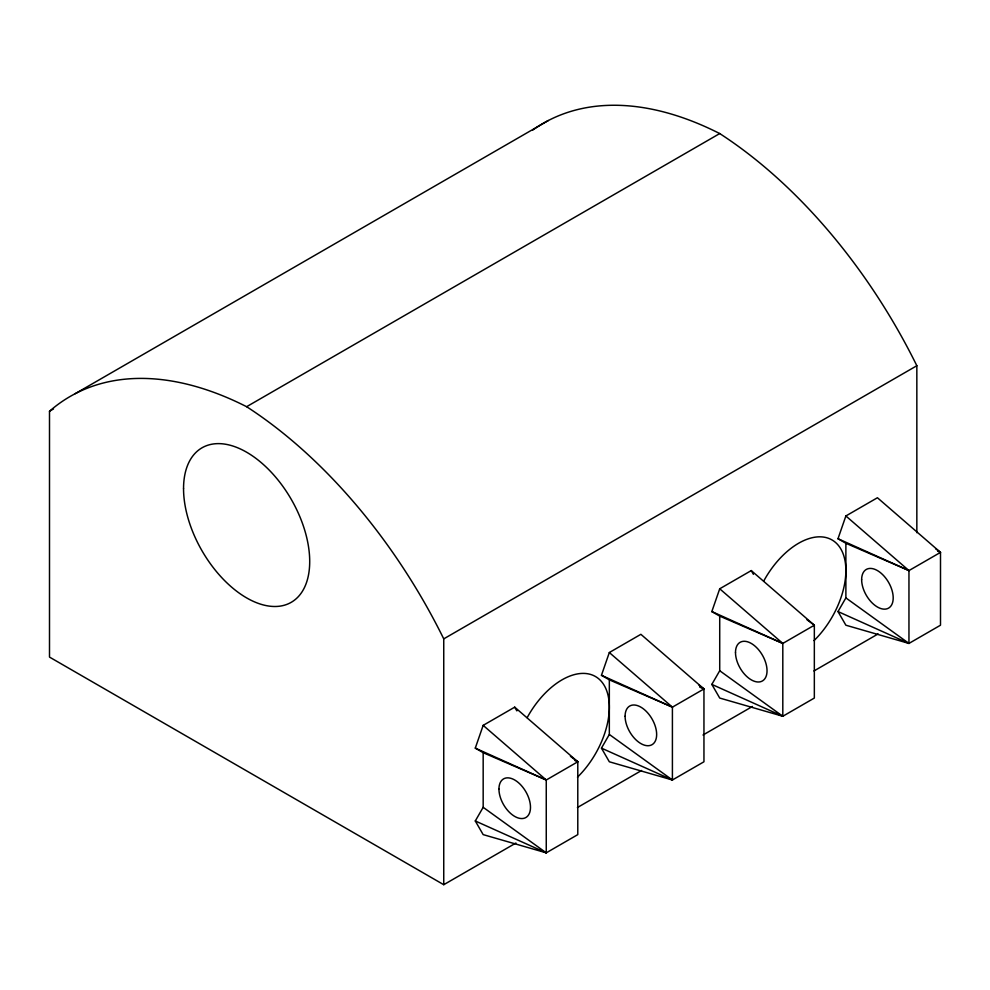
<?xml version="1.0" encoding="UTF-8"?>
<svg xmlns="http://www.w3.org/2000/svg" width="990" height="990" viewBox="0 0 990 990"><rect width="100%" height="100%" fill="white"/><g stroke="black" fill="none" stroke-linecap="round" stroke-linejoin="round"><path stroke-width="1.49" d="M475.287 748.131L483.17 725.361L514.713 707.157L577.789 761.78L577.789 834.62L546.257 852.836L483.17 834.62L475.287 820.97L483.17 807.308L483.17 752.685L475.287 748.131L546.257 779.996L577.789 761.78L570.438 756.323M601.45 675.291L609.333 652.534L640.876 634.318L703.952 688.941L703.952 761.78L672.408 779.996L609.333 761.78L601.45 748.131L609.333 734.469L609.333 679.845L601.45 675.291L672.408 707.157L703.952 688.941L699.039 685.303M711.835 611.56L719.718 588.79L751.262 570.587L814.337 625.21L814.337 698.049L782.805 716.265L719.718 698.049L711.835 684.399L719.718 670.737L719.718 616.114L711.835 611.56L782.805 643.426L814.337 625.21L806.986 619.752M837.998 538.721L845.881 515.963L877.425 497.747L940.5 552.383L940.5 625.21L908.956 643.426L845.881 625.21L837.998 611.56L845.881 597.898L845.881 543.275L837.998 538.721L908.956 570.587L940.5 552.383L935.6 548.732M75.24 393.661L548.336 120.52M515.914 843.035L443.743 884.701L49.5 657.088L49.5 411.258L53.51 408.932M49.5 411.258A385.642 222.651 60 0 1 246.621 406.704L719.718 133.563A385.642 222.651 60 0 1 916.839 365.731L916.839 532.707M443.743 884.701L443.743 638.872L916.839 365.731M577.393 807.543L641.545 770.505M703.011 735.013L752.462 706.464M813.941 670.973L878.093 633.934M937.691 551.158L940.5 552.383M845.881 543.275L908.956 570.587L908.956 643.426L837.998 611.56M719.718 616.114L782.805 643.426L782.805 716.265L711.835 684.399M699.744 687.122L703.952 688.941M609.333 679.845L672.408 707.157L672.408 779.996L601.45 748.131M574.992 760.568L577.789 761.78M483.17 752.685L546.257 779.996L546.257 852.836L475.287 820.97M845.881 597.898L908.956 643.426M719.718 670.737L782.805 716.265M609.333 734.469L672.408 779.996M483.17 807.308L546.257 852.836M845.881 515.963L908.956 570.587M719.718 588.79L782.805 643.426M609.333 652.534L672.408 707.157M483.17 725.361L546.257 779.996M751.262 570.587L753.415 574.311M514.713 707.157L516.867 710.882M532.657 130.136A385.642 222.651 60 0 1 719.718 133.563M246.621 406.704A385.642 222.651 60 0 1 443.743 638.872M527.15 717.688A66.912 38.622 -60 0 1 601.574 681.665A66.912 38.622 -60 0 1 577.479 777.175M763.698 581.118A66.912 38.622 -60 0 1 838.122 545.094A66.912 38.622 -60 0 1 814.027 640.604M183.546 488.639A89.211 51.505 60 0 0 278.165 606.35A89.211 51.505 60 0 0 278.165 480.187A89.211 51.505 60 0 0 183.546 488.639M498.948 789.104A22.3 12.87 60 0 0 522.596 818.532A22.3 12.87 60 0 0 522.596 786.988A22.3 12.87 60 0 0 498.948 789.104M625.098 716.265A22.3 12.87 60 0 0 648.759 745.693A22.3 12.87 60 0 0 648.759 714.149A22.3 12.87 60 0 0 625.098 716.265M735.496 652.534A22.3 12.87 60 0 0 759.144 681.962A22.3 12.87 60 0 0 759.144 650.418A22.3 12.87 60 0 0 735.496 652.534M861.646 579.695A22.3 12.87 60 0 0 885.308 609.122A22.3 12.87 60 0 0 885.308 577.578A22.3 12.87 60 0 0 861.646 579.695"/></g></svg>
